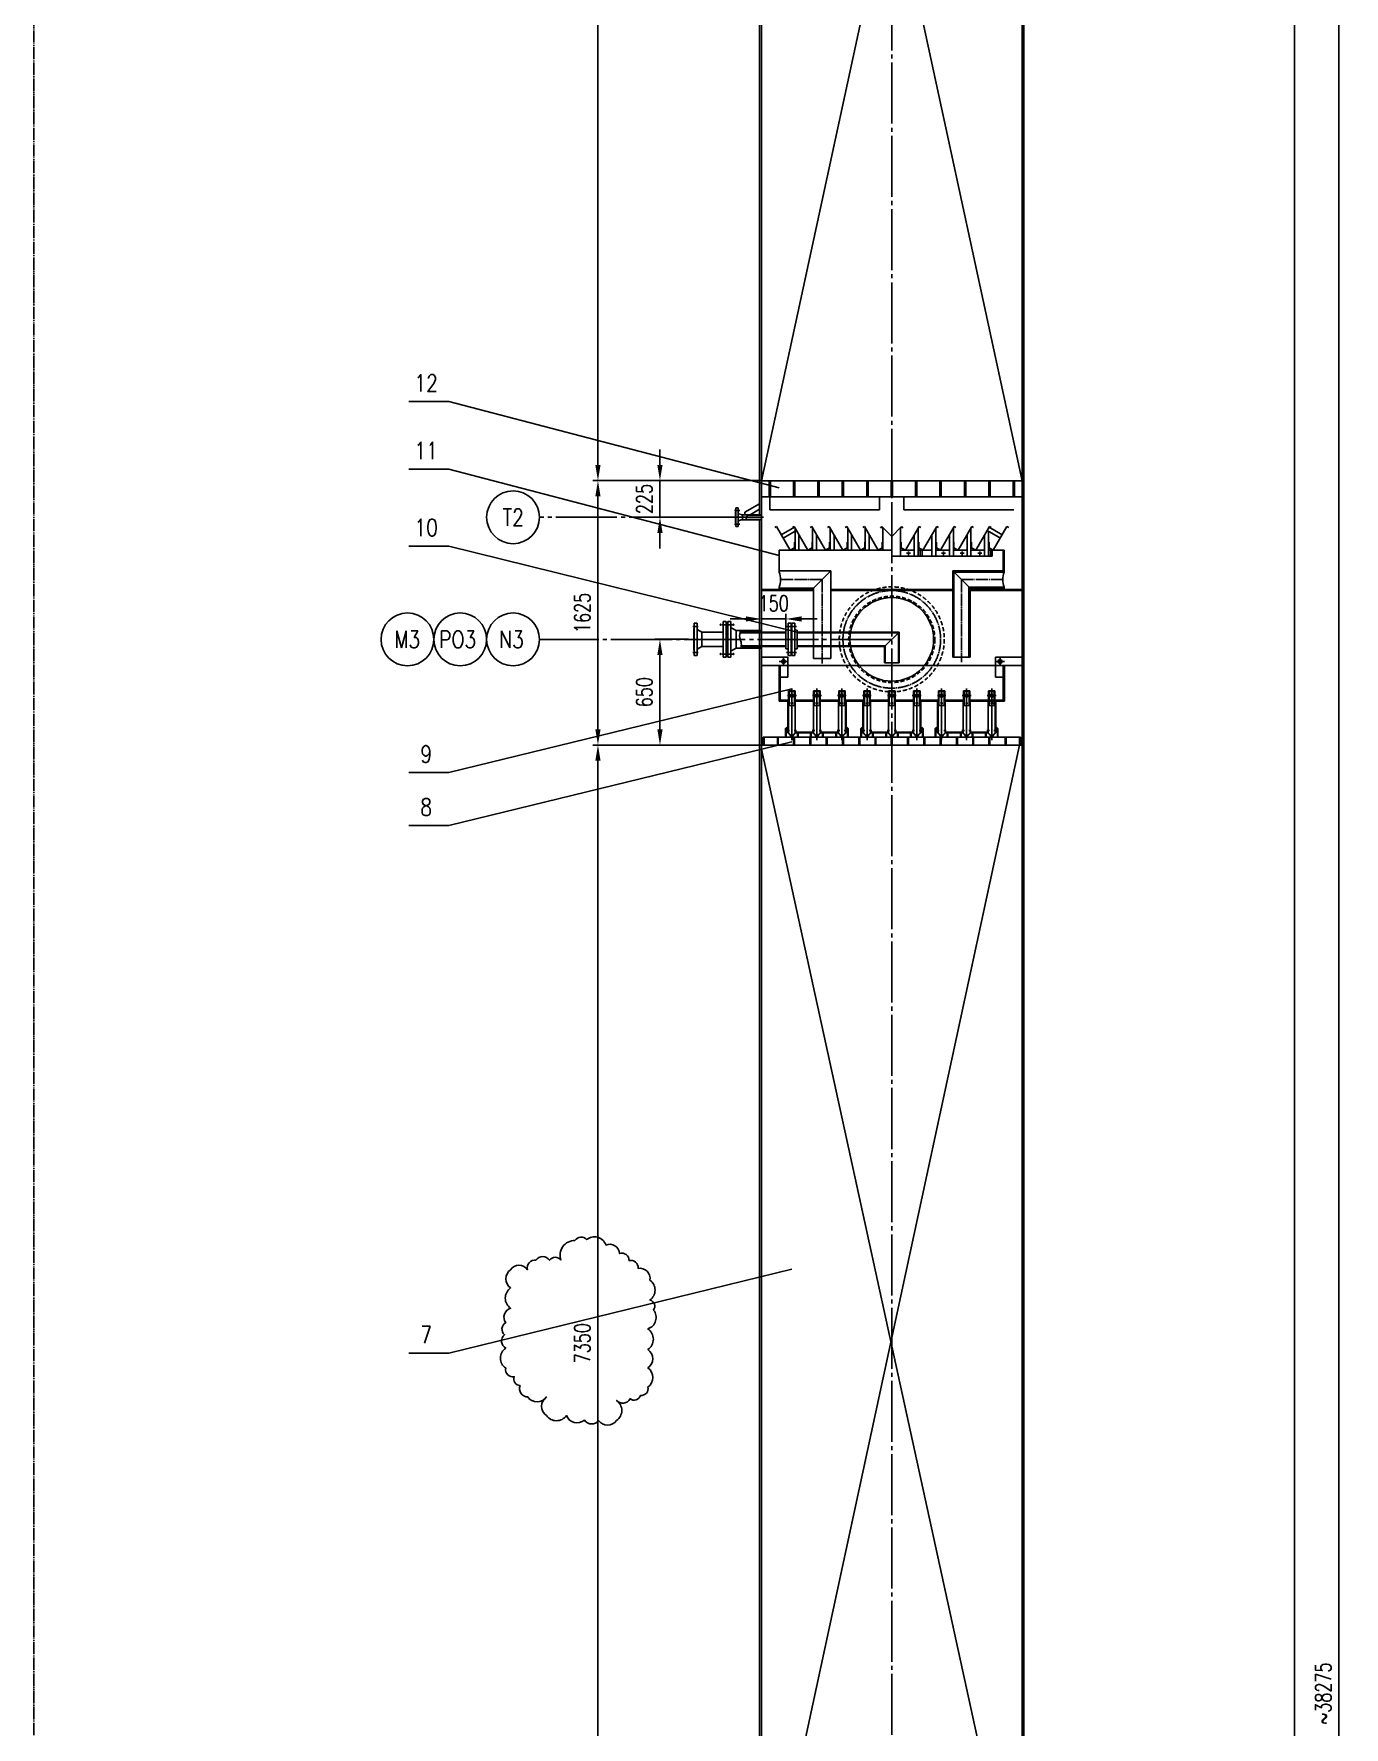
# Model space of a CAD drawing. Extents: x 16825 to 205982, y -10874 to 68273.
# Drawn here: x 185376 to 193425, y 47465 to 57869 of the extents above; entities that cross this region are included whole.
import ezdxf
from ezdxf.enums import TextEntityAlignment as Align

# ---------------------------------------------------------------- set-up
doc = ezdxf.new("R2010")
doc.units = 0
doc.header["$LTSCALE"] = 5
doc.header["$MEASUREMENT"] = 0
for name, pattern in [('CENTER', [18, 15, -1, 1, -1]), ('DASHED', [0.75, 0.5, -0.25]), ('DIVIDE', [20, 15, -1, 1, -1, 1, -1])]:
    doc.linetypes.add(name, pattern=pattern)
doc.layers.get('0').update_dxf_attribs({"color": 4, "linetype": 'DIVIDE'})
doc.layers.get('DEFPOINTS').update_dxf_attribs({"linetype": 'CONTINUOUS'})
for name, color, linetype in [('ASHADE', 7, 'CONTINUOUS'), ('CEN', 6, 'CENTER'), ('DIM', 1, 'CONTINUOUS'), ('HID', 5, 'DASHED'), ('THIN', 1, 'CONTINUOUS'), ('THK', 2, 'CONTINUOUS'), ('TXT', 3, 'CONTINUOUS'), ('TXT_E', 7, 'CONTINUOUS')]:
    doc.layers.add(name, color=color, linetype=linetype)
doc.styles.get("Standard").update_dxf_attribs({"font": 'simplex', "width": 0.75, "bigfont": 'hzdx'})
doc.dimstyles.new('DIM3', dxfattribs={"dimscale": 0, "dimtxt": 3, "dimasz": 3, "dimexe": 1, "dimexo": 0, "dimgap": 1.5, "dimtad": 1, "dimdec": 4, "dimdsep": 46, "dimtxsty": 'Standard', "dimcen": 3, "dimclrd": 1, "dimclrt": 3, "dimadec": 0, "dimazin": 0, "dimtfac": 0.75, "dimtdec": 4, "dimtix": 1, "dimtmove": 0, "dimatfit": 0, "dimfxl": 0, "dimtolj": 1, "dimtzin": 0, "dimarcsym": 0})

# ---------------------------------------------------------------- blocks, each defined once
blk = doc.blocks.new('*D216')
at = {"layer": 'DEFPOINTS', "color": 0}
for p in [(192141, 66719), (191638, 28624), (193393, 28624)]:
    blk.add_point(p, dxfattribs=at)
at = {"layer": 'DIM', "lineweight": -2}
for p, q in [((192141, 66719), (193425, 66719)), ((191638, 28624), (193425, 28624))]:
    blk.add_line(p, q, dxfattribs=at)
at = {"layer": 'DIM', "color": 1, "lineweight": -2}
blk.add_line((193393, 66623), (193393, 28720), dxfattribs=at)
at = {"layer": 'DIM', "color": 1}
for points in [[(193377, 66623), (193409, 66623), (193393, 66719)], [(193377, 28720), (193409, 28720), (193393, 28624)]]:
    blk.add_solid(points, dxfattribs=at)
at = {"layer": 'DIM', "color": 3, "insert": (193297, 47671), "char_height": 96, "attachment_point": 5, "rotation": 90}
blk.add_mtext('\\A1;~38275', dxfattribs=at)
blk = doc.blocks.new('*D188')
at = {"layer": 'DEFPOINTS', "color": 0}
for p in [(191464, 59499), (193120, 59499), (191458, 34449)]:
    blk.add_point(p, dxfattribs=at)
at = {"layer": 'DIM', "lineweight": -2}
for p, q in [((191464, 59499), (193152, 59499)), ((191458, 34449), (193152, 34449))]:
    blk.add_line(p, q, dxfattribs=at)
at = {"layer": 'DIM', "color": 1, "lineweight": -2}
blk.add_line((193120, 34545), (193120, 59403), dxfattribs=at)
at = {"layer": 'DIM', "color": 1}
for points in [[(193104, 59403), (193136, 59403), (193120, 59499)], [(193104, 34545), (193136, 34545), (193120, 34449)]]:
    blk.add_solid(points, dxfattribs=at)
at = {"layer": 'DIM', "color": 3, "insert": (193024, 46974), "char_height": 96, "attachment_point": 5, "rotation": 90}
blk.add_mtext('\\A1;25050', dxfattribs=at)
blk = doc.blocks.new('*D189')
at = {"layer": 'DEFPOINTS', "color": 0}
for p in [(189222, 55124), (189846, 55124), (189686, 54899)]:
    blk.add_point(p, dxfattribs=at)
at = {"layer": 'DIM', "color": 1, "lineweight": -2}
for p, q in [((189222, 55220), (189222, 55316)), ((189222, 54899), (189222, 55124)), ((189222, 54803), (189222, 54707))]:
    blk.add_line(p, q, dxfattribs=at)
at = {"layer": 'DIM', "lineweight": -2}
for p, q in [((189846, 55124), (189190, 55124)), ((189686, 54899), (189190, 54899))]:
    blk.add_line(p, q, dxfattribs=at)
at = {"layer": 'DIM', "color": 1}
for points in [[(189206, 55220), (189238, 55220), (189222, 55124)], [(189206, 54803), (189238, 54803), (189222, 54899)]]:
    blk.add_solid(points, dxfattribs=at)
at = {"layer": 'DIM', "color": 3, "insert": (189126, 55011), "char_height": 96, "attachment_point": 5, "rotation": 90}
blk.add_mtext('\\A1;225', dxfattribs=at)
blk = doc.blocks.new('*D180')
at = {"layer": 'DEFPOINTS', "color": 0}
for p in [(189222, 54149), (189398, 54149), (189846, 53499)]:
    blk.add_point(p, dxfattribs=at)
at = {"layer": 'DIM', "lineweight": -2}
for p, q in [((189398, 54149), (189190, 54149)), ((189846, 53499), (189190, 53499))]:
    blk.add_line(p, q, dxfattribs=at)
at = {"layer": 'DIM', "color": 1, "lineweight": -2}
blk.add_line((189222, 53595), (189222, 54053), dxfattribs=at)
at = {"layer": 'DIM', "color": 1}
for points in [[(189206, 54053), (189238, 54053), (189222, 54149)], [(189206, 53595), (189238, 53595), (189222, 53499)]]:
    blk.add_solid(points, dxfattribs=at)
at = {"layer": 'DIM', "color": 3, "insert": (189126, 53824), "char_height": 96, "attachment_point": 5, "rotation": 90}
blk.add_mtext('\\A1;650', dxfattribs=at)
blk = doc.blocks.new('*D242')
at = {"layer": 'DEFPOINTS', "color": 0}
for p in [(189846, 62524), (188841, 55124), (189846, 55124)]:
    blk.add_point(p, dxfattribs=at)
at = {"layer": 'DIM', "lineweight": -2}
for p, q in [((189846, 62524), (188809, 62524)), ((189846, 55124), (188809, 55124))]:
    blk.add_line(p, q, dxfattribs=at)
at = {"layer": 'DIM', "color": 1, "lineweight": -2}
blk.add_line((188841, 62428), (188841, 55220), dxfattribs=at)
at = {"layer": 'DIM', "color": 1}
for points in [[(188825, 62428), (188857, 62428), (188841, 62524)], [(188825, 55220), (188857, 55220), (188841, 55124)]]:
    blk.add_solid(points, dxfattribs=at)
at = {"layer": 'DIM', "color": 3, "insert": (188745, 58824), "char_height": 96, "attachment_point": 5, "rotation": 90}
blk.add_mtext('\\A1;7400', dxfattribs=at)
blk = doc.blocks.new('*D243')
at = {"layer": 'DEFPOINTS', "color": 0}
for p in [(189834, 55124), (188841, 53499), (189834, 53499)]:
    blk.add_point(p, dxfattribs=at)
at = {"layer": 'DIM', "lineweight": -2}
for p, q in [((189834, 55124), (188809, 55124)), ((189834, 53499), (188809, 53499))]:
    blk.add_line(p, q, dxfattribs=at)
at = {"layer": 'DIM', "color": 1, "lineweight": -2}
blk.add_line((188841, 55028), (188841, 53595), dxfattribs=at)
at = {"layer": 'DIM', "color": 1}
for points in [[(188825, 55028), (188857, 55028), (188841, 55124)], [(188825, 53595), (188857, 53595), (188841, 53499)]]:
    blk.add_solid(points, dxfattribs=at)
at = {"layer": 'DIM', "color": 3, "insert": (188745, 54311), "char_height": 96, "attachment_point": 5, "rotation": 90}
blk.add_mtext('\\A1;1625', dxfattribs=at)
blk = doc.blocks.new('*D245')
at = {"layer": 'DEFPOINTS', "color": 0}
for p in [(189996, 54274), (189846, 54203), (189996, 54203)]:
    blk.add_point(p, dxfattribs=at)
at = {"layer": 'DIM', "color": 1, "lineweight": -2}
for p, q in [((189750, 54274), (189654, 54274)), ((189846, 54274), (189996, 54274)), ((190092, 54274), (190188, 54274))]:
    blk.add_line(p, q, dxfattribs=at)
at = {"layer": 'DIM', "lineweight": -2}
for p, q in [((189846, 54203), (189846, 54306)), ((189996, 54203), (189996, 54306))]:
    blk.add_line(p, q, dxfattribs=at)
at = {"layer": 'DIM', "color": 1}
for points in [[(189750, 54290), (189750, 54258), (189846, 54274)], [(190092, 54290), (190092, 54258), (189996, 54274)]]:
    blk.add_solid(points, dxfattribs=at)
at = {"layer": 'DIM', "color": 3, "insert": (189921, 54370), "char_height": 96, "attachment_point": 5}
blk.add_mtext('\\A1;150', dxfattribs=at)
blk = doc.blocks.new('*D247')
at = {"layer": 'DEFPOINTS', "color": 0}
for p in [(189834, 53499), (188841, 46149), (189846, 46149)]:
    blk.add_point(p, dxfattribs=at)
at = {"layer": 'DIM', "lineweight": -2}
for p, q in [((189834, 53499), (188809, 53499)), ((189846, 46149), (188809, 46149))]:
    blk.add_line(p, q, dxfattribs=at)
at = {"layer": 'DIM', "color": 1, "lineweight": -2}
blk.add_line((188841, 53403), (188841, 46245), dxfattribs=at)
at = {"layer": 'DIM', "color": 1}
for points in [[(188825, 53403), (188857, 53403), (188841, 53499)], [(188825, 46245), (188857, 46245), (188841, 46149)]]:
    blk.add_solid(points, dxfattribs=at)
at = {"layer": 'DIM', "color": 3, "insert": (188745, 49824), "char_height": 96, "attachment_point": 5, "rotation": 90}
blk.add_mtext('\\A1;7350', dxfattribs=at)

msp = doc.modelspace()

# ---------------------------------------------------------------- linework, layer by layer
msp.add_line((185375.853, 67790), (185375.853, 27140.43))
at = {"layer": 'ASHADE'}
for p, q in [((189846.09, 62523.657), (191446.09, 55123.657)), ((191446.09, 62523.657), (189846.09, 55123.657)), ((189846.09, 55123.657), (191446.09, 55123.657)), ((189892.09, 55123.657), (189892.09, 55023.657)), ((189900.09, 55123.657), (189900.09, 55023.657)), ((190042.09, 55123.657), (190042.09, 55023.657)), ((190050.09, 55123.657), (190050.09, 55023.657)), ((190192.09, 55123.657), (190192.09, 55023.657)), ((190200.09, 55123.657), (190200.09, 55023.657)), ((190342.09, 55123.657), (190342.09, 55023.657)), ((190350.09, 55123.657), (190350.09, 55023.657)), ((190492.09, 55123.657), (190492.09, 55023.657)), ((190500.09, 55123.657), (190500.09, 55023.657)), ((190642.09, 55123.657), (190642.09, 55023.657)), ((190650.09, 55123.657), (190650.09, 55023.657)), ((190792.09, 55123.657), (190792.09, 55023.657)), ((190800.09, 55123.657), (190800.09, 55023.657)), ((190942.09, 55123.657), (190942.09, 55023.657)), ((190950.09, 55123.657), (190950.09, 55023.657)), ((191092.09, 55123.657), (191092.09, 55023.657)), ((191100.09, 55123.657), (191100.09, 55023.657)), ((191242.09, 55123.657), (191242.09, 55023.657)), ((191250.09, 55123.657), (191250.09, 55023.657)), ((191392.09, 55123.657), (191392.09, 55023.657)), ((191400.09, 55123.657), (191400.09, 55023.657)), ((189846.09, 55023.657), (191446.09, 55023.657)), ((189896.09, 55023.657), (189896.09, 54943.657)), ((189896.09, 54943.657), (190571.275, 54943.657)), ((190571.275, 55023.657), (190571.275, 54943.657)), ((190720.906, 55023.657), (190720.906, 54943.657)), ((191396.09, 54943.657), (190720.906, 54943.657)), ((189938.297, 54841.353), (189927.904, 54835.353)), ((189938.297, 54841.353), (190022.297, 54695.861)), ((190048.097, 54838.236), (189967.097, 54791.47)), ((190046.297, 54841.353), (190035.904, 54835.353)), ((190046.297, 54841.353), (190130.297, 54695.861)), ((190051.877, 54695.861), (190051.877, 54831.687)), ((190154.297, 54841.353), (190143.904, 54835.353)), ((190154.297, 54841.353), (190238.297, 54695.861)), ((190159.877, 54695.861), (190159.877, 54831.687)), ((190261.884, 54841.353), (190251.491, 54835.353)), ((190261.884, 54841.353), (190345.884, 54695.861)), ((190267.465, 54695.861), (190267.465, 54831.687)), ((190369.884, 54841.353), (190359.491, 54835.353)), ((190369.884, 54841.353), (190453.884, 54695.861)), ((190375.465, 54695.861), (190375.465, 54831.687)), ((190477.884, 54841.353), (190467.491, 54835.353)), ((190477.884, 54841.353), (190561.884, 54695.861)), ((190483.465, 54695.861), (190483.465, 54831.687)), ((190585.884, 54841.353), (190577.399, 54832.868)), ((190645.884, 54781.353), (190585.884, 54841.353)), ((190591.465, 54695.861), (190591.465, 54835.773)), ((190645.884, 54781.353), (190705.884, 54841.353)), ((190700.303, 54659.861), (190700.303, 54835.773)), ((190705.884, 54841.353), (190714.369, 54832.868)), ((190813.884, 54841.353), (190729.884, 54695.861)), ((190808.303, 54659.861), (190808.303, 54831.687)), ((190813.884, 54841.353), (190824.276, 54835.353)), ((190921.884, 54841.353), (190837.884, 54695.861)), ((190916.303, 54659.861), (190916.303, 54831.687)), ((190921.884, 54841.353), (190932.276, 54835.353)), ((191029.884, 54841.353), (190945.884, 54695.861)), ((191024.303, 54659.861), (191024.303, 54831.687)), ((191029.884, 54841.353), (191040.276, 54835.353)), ((191137.884, 54841.353), (191053.884, 54695.861)), ((191132.303, 54659.861), (191132.303, 54831.687)), ((191137.884, 54841.353), (191148.276, 54835.353)), ((191245.884, 54841.353), (191161.884, 54695.861)), ((191244.084, 54838.236), (191325.084, 54791.47)), ((191245.884, 54841.353), (191256.276, 54835.353)), ((191353.884, 54841.353), (191269.884, 54695.861)), ((191353.884, 54841.353), (191364.276, 54835.353)), ((190051.877, 54812.706), (189979.097, 54770.686)), ((190048.277, 54710.861), (190048.277, 54746.861)), ((190075.877, 54695.861), (190075.877, 54790.118)), ((190156.277, 54710.861), (190156.277, 54746.861)), ((190183.877, 54695.861), (190183.877, 54790.118)), ((190264.277, 54710.861), (190264.277, 54746.861)), ((190291.465, 54695.861), (190291.465, 54790.118)), ((190371.865, 54710.861), (190371.865, 54746.861)), ((190399.465, 54695.861), (190399.465, 54790.118)), ((190479.865, 54710.861), (190479.865, 54746.861)), ((190507.465, 54695.861), (190507.465, 54790.118)), ((190587.865, 54710.861), (190587.865, 54746.861)), ((190703.903, 54710.861), (190703.903, 54746.861)), ((190784.303, 54659.861), (190784.303, 54790.118)), ((190811.903, 54710.861), (190811.903, 54746.861)), ((190892.303, 54659.861), (190892.303, 54790.118)), ((190919.903, 54710.861), (190919.903, 54746.861)), ((191000.303, 54659.861), (191000.303, 54790.118)), ((191027.903, 54710.861), (191027.903, 54746.861)), ((191108.303, 54659.861), (191108.303, 54790.118)), ((191135.903, 54710.861), (191135.903, 54746.861)), ((191216.303, 54659.861), (191216.303, 54790.118)), ((191232.084, 54817.451), (191313.084, 54770.686)), ((191240.303, 54659.861), (191240.303, 54812.706)), ((191243.903, 54710.861), (191243.903, 54746.861)), ((190645.884, 54695.861), (189955.097, 54695.861)), ((189955.097, 54562.061), (189955.097, 54695.861)), ((190022.297, 54695.861), (190048.277, 54710.861)), ((190130.297, 54695.861), (190156.277, 54710.861)), ((190238.297, 54695.861), (190264.277, 54710.861)), ((190345.884, 54695.861), (190371.865, 54710.861)), ((190453.884, 54695.861), (190479.865, 54710.861)), ((190561.884, 54695.861), (190587.865, 54710.861)), ((190645.884, 54659.861), (191263.66, 54659.861)), ((190700.303, 54695.861), (190784.303, 54695.861)), ((190729.884, 54695.861), (190703.903, 54710.861)), ((190748.303, 54677.861), (190735.991, 54677.861)), ((190748.303, 54677.861), (190748.303, 54688.779)), ((190748.303, 54677.861), (190748.303, 54666.943)), ((190748.303, 54677.861), (190760.615, 54677.861)), ((190808.303, 54695.861), (190892.303, 54695.861)), ((190837.884, 54695.861), (190811.903, 54710.861)), ((190820.303, 54659.861), (190820.303, 54695.861)), ((190832.303, 54659.861), (190832.303, 54695.861)), ((190916.303, 54695.861), (191000.303, 54695.861)), ((190945.884, 54695.861), (190919.903, 54710.861)), ((190964.303, 54677.861), (190951.991, 54677.861)), ((190964.303, 54677.861), (190964.303, 54688.779)), ((190964.303, 54677.861), (190976.615, 54677.861)), ((190964.303, 54677.861), (190964.303, 54666.943)), ((191024.303, 54695.861), (191108.303, 54695.861)), ((191053.884, 54695.861), (191027.903, 54710.861)), ((191078.303, 54677.861), (191065.991, 54677.861)), ((191078.303, 54677.861), (191078.303, 54688.779)), ((191078.303, 54677.861), (191090.615, 54677.861)), ((191078.303, 54677.861), (191078.303, 54666.943)), ((191132.303, 54695.861), (191216.303, 54695.861)), ((191161.884, 54695.861), (191135.903, 54710.861)), ((191186.303, 54677.861), (191173.991, 54677.861)), ((191186.303, 54677.861), (191186.303, 54688.779)), ((191186.303, 54677.861), (191198.615, 54677.861)), ((191186.303, 54677.861), (191186.303, 54666.943)), ((191240.303, 54695.861), (191337.084, 54695.861)), ((191269.884, 54695.861), (191243.903, 54710.861)), ((191251.66, 54659.861), (191251.66, 54695.861)), ((191263.66, 54659.861), (191263.66, 54695.861)), ((191329.884, 54569.261), (191329.884, 54695.861)), ((191337.084, 54562.061), (191337.084, 54695.861)), ((190271.871, 54569.261), (189955.097, 54569.261)), ((190165.071, 54462.461), (190271.871, 54569.261)), ((190271.871, 54569.261), (190271.871, 54448.661)), ((191020.31, 54569.261), (191337.084, 54569.261)), ((191020.31, 54569.261), (191127.11, 54462.461)), ((191020.31, 54569.261), (191020.31, 54038.886)), ((191027.51, 54562.061), (191337.084, 54562.061)), ((191027.51, 54562.061), (191027.51, 54038.886)), ((190165.071, 54455.861), (189846.09, 54455.861)), ((190165.071, 54448.661), (189846.09, 54448.661)), ((189955.097, 54455.861), (189955.097, 54469.661)), ((190165.071, 54462.461), (189955.097, 54462.461)), ((189962.297, 54455.861), (189962.297, 54462.461)), ((190165.071, 54462.461), (190165.071, 54448.661)), ((190165.071, 54448.661), (190165.071, 54030.331)), ((191020.31, 54455.861), (190271.871, 54455.861)), ((191020.31, 54448.661), (190271.871, 54448.661)), ((190271.871, 54448.661), (190271.871, 54030.331)), ((191119.91, 54469.661), (191337.084, 54469.661)), ((191119.91, 54469.661), (191119.91, 54038.886)), ((191127.11, 54462.461), (191337.084, 54462.461)), ((191127.11, 54462.461), (191127.11, 54038.886)), ((191127.11, 54455.861), (191446.09, 54455.861)), ((191127.11, 54448.661), (191446.09, 54448.661)), ((191329.884, 54455.861), (191329.884, 54462.461)), ((191337.084, 54455.861), (191337.084, 54469.661)), ((190004.821, 54207.011), (189996.09, 54205.938)), ((189996.09, 54148.657), (189996.09, 54205.938)), ((190028.09, 54248.657), (190010.09, 54248.657)), ((190010.09, 54148.657), (190010.09, 54248.657)), ((190028.09, 54248.657), (190028.09, 54148.657)), ((190030.09, 54214.657), (190028.09, 54214.657)), ((190030.09, 54214.657), (190032.09, 54214.657)), ((190030.09, 54214.657), (190030.09, 54148.657)), ((190030.09, 54214.657), (190030.09, 54148.657)), ((190032.09, 54248.657), (190050.09, 54248.657)), ((190032.09, 54248.657), (190032.09, 54148.657)), ((190050.09, 54148.657), (190050.09, 54248.657)), ((190055.359, 54207.011), (190064.09, 54205.938)), ((190064.09, 54148.657), (190064.09, 54205.938)), ((189996.09, 54148.657), (189996.09, 54091.376)), ((190010.09, 54148.657), (190010.09, 54048.657)), ((190028.09, 54048.657), (190028.09, 54148.657)), ((190030.09, 54082.657), (190030.09, 54148.657)), ((190030.09, 54082.657), (190030.09, 54148.657)), ((190032.09, 54048.657), (190032.09, 54148.657)), ((190050.09, 54148.657), (190050.09, 54048.657)), ((190690.59, 54193.157), (190064.09, 54193.157)), ((190686.59, 54189.157), (190064.09, 54189.157)), ((190064.09, 54148.657), (190064.09, 54091.376)), ((190605.59, 54108.157), (190064.09, 54108.157)), ((190601.59, 54104.157), (190064.09, 54104.157)), ((190690.59, 54193.157), (190601.59, 54104.157)), ((190601.59, 54104.157), (190601.59, 54004.157)), ((190605.59, 54108.157), (190605.59, 54004.157)), ((190686.59, 54189.157), (190686.59, 54004.157)), ((190690.59, 54193.157), (190690.59, 54004.157)), ((189846.09, 53988.657), (189846.09, 54038.657)), ((189846.09, 54038.657), (190008.09, 54038.657)), ((189846.09, 53988.657), (189846.09, 54038.657)), ((189953.488, 54012.762), (190003.774, 54012.762)), ((189981.09, 53987.705), (189981.09, 54039.263)), ((190004.821, 54090.304), (189996.09, 54091.376)), ((190008.09, 53916.657), (190008.09, 54038.657)), ((190028.09, 54048.657), (190010.09, 54048.657)), ((190030.09, 54082.657), (190028.09, 54082.657)), ((190030.09, 54082.657), (190032.09, 54082.657)), ((190032.09, 54048.657), (190050.09, 54048.657)), ((190055.359, 54090.304), (190064.09, 54091.376)), ((190271.871, 54030.331), (190165.071, 54030.331)), ((190690.59, 54004.157), (190601.59, 54004.157)), ((190601.59, 54004.157), (190690.59, 54004.157)), ((191020.31, 54038.886), (191127.11, 54038.886)), ((191284.09, 53916.657), (191284.09, 54038.657)), ((191446.09, 54038.657), (191284.09, 54038.657)), ((191338.692, 54012.762), (191288.406, 54012.762)), ((191311.09, 53987.705), (191311.09, 54039.263)), ((189846.09, 53988.657), (191446.09, 53988.657)), ((189954.09, 53988.657), (189954.09, 53768.657)), ((189961.29, 53988.657), (189961.29, 53775.857)), ((189961.29, 53916.657), (190008.09, 53916.657)), ((191330.89, 53916.657), (191284.09, 53916.657)), ((191330.89, 53988.657), (191330.89, 53775.857)), ((191338.09, 53988.657), (191338.09, 53768.657)), ((190059.944, 53803.657), (190005.043, 53803.657)), ((190012.09, 53832.657), (190012.09, 53742.657)), ((190052.09, 53832.657), (190012.09, 53832.657)), ((190016.09, 53813.657), (190012.09, 53813.657)), ((190016.09, 53793.657), (190012.09, 53793.657)), ((190016.09, 53828.657), (190016.09, 53742.657)), ((190048.09, 53828.657), (190016.09, 53828.657)), ((190048.09, 53828.657), (190048.09, 53742.657)), ((190052.09, 53813.657), (190048.09, 53813.657)), ((190052.09, 53793.657), (190048.09, 53793.657)), ((190052.09, 53832.657), (190052.09, 53742.657)), ((190213.944, 53803.657), (190159.043, 53803.657)), ((190206.09, 53832.657), (190166.09, 53832.657)), ((190166.09, 53832.657), (190166.09, 53742.657)), ((190170.09, 53813.657), (190166.09, 53813.657)), ((190170.09, 53793.657), (190166.09, 53793.657)), ((190202.09, 53828.657), (190170.09, 53828.657)), ((190170.09, 53828.657), (190170.09, 53742.657)), ((190202.09, 53828.657), (190202.09, 53742.657)), ((190206.09, 53813.657), (190202.09, 53813.657)), ((190206.09, 53793.657), (190202.09, 53793.657)), ((190206.09, 53832.657), (190206.09, 53742.657)), ((190366.017, 53803.657), (190313.059, 53803.657)), ((190320.09, 53832.657), (190320.09, 53742.657)), ((190360.09, 53832.657), (190320.09, 53832.657)), ((190324.09, 53813.657), (190320.09, 53813.657)), ((190324.09, 53793.657), (190320.09, 53793.657)), ((190324.09, 53828.657), (190324.09, 53742.657)), ((190356.09, 53828.657), (190324.09, 53828.657)), ((190356.09, 53828.657), (190356.09, 53742.657)), ((190360.09, 53813.657), (190356.09, 53813.657)), ((190360.09, 53793.657), (190356.09, 53793.657)), ((190360.09, 53832.657), (190360.09, 53742.657)), ((190520.017, 53803.657), (190467.059, 53803.657)), ((190514.09, 53832.657), (190474.09, 53832.657)), ((190474.09, 53832.657), (190474.09, 53742.657)), ((190478.09, 53813.657), (190474.09, 53813.657)), ((190478.09, 53793.657), (190474.09, 53793.657)), ((190510.09, 53828.657), (190478.09, 53828.657)), ((190478.09, 53828.657), (190478.09, 53742.657)), ((190510.09, 53828.657), (190510.09, 53742.657)), ((190514.09, 53813.657), (190510.09, 53813.657)), ((190514.09, 53793.657), (190510.09, 53793.657)), ((190514.09, 53832.657), (190514.09, 53742.657)), ((190620.163, 53803.657), (190673.121, 53803.657)), ((190626.09, 53832.657), (190626.09, 53742.657)), ((190626.09, 53832.657), (190666.09, 53832.657)), ((190626.09, 53813.657), (190630.09, 53813.657)), ((190626.09, 53793.657), (190630.09, 53793.657)), ((190630.09, 53828.657), (190630.09, 53742.657)), ((190630.09, 53828.657), (190662.09, 53828.657)), ((190662.09, 53828.657), (190662.09, 53742.657)), ((190662.09, 53813.657), (190666.09, 53813.657)), ((190662.09, 53793.657), (190666.09, 53793.657)), ((190666.09, 53832.657), (190666.09, 53742.657)), ((190772.236, 53803.657), (190827.138, 53803.657)), ((190780.09, 53832.657), (190780.09, 53742.657)), ((190780.09, 53832.657), (190820.09, 53832.657)), ((190780.09, 53813.657), (190784.09, 53813.657)), ((190780.09, 53793.657), (190784.09, 53793.657)), ((190784.09, 53828.657), (190784.09, 53742.657)), ((190784.09, 53828.657), (190816.09, 53828.657)), ((190816.09, 53828.657), (190816.09, 53742.657)), ((190816.09, 53813.657), (190820.09, 53813.657)), ((190816.09, 53793.657), (190820.09, 53793.657)), ((190820.09, 53832.657), (190820.09, 53742.657)), ((190926.163, 53803.657), (190979.121, 53803.657)), ((190932.09, 53832.657), (190932.09, 53742.657)), ((190932.09, 53832.657), (190972.09, 53832.657)), ((190932.09, 53813.657), (190936.09, 53813.657)), ((190932.09, 53793.657), (190936.09, 53793.657)), ((190936.09, 53828.657), (190936.09, 53742.657)), ((190936.09, 53828.657), (190968.09, 53828.657)), ((190968.09, 53828.657), (190968.09, 53742.657)), ((190968.09, 53813.657), (190972.09, 53813.657)), ((190968.09, 53793.657), (190972.09, 53793.657)), ((190972.09, 53832.657), (190972.09, 53742.657)), ((191078.236, 53803.657), (191133.138, 53803.657)), ((191086.09, 53832.657), (191126.09, 53832.657)), ((191086.09, 53832.657), (191086.09, 53742.657)), ((191086.09, 53813.657), (191090.09, 53813.657)), ((191086.09, 53793.657), (191090.09, 53793.657)), ((191090.09, 53828.657), (191122.09, 53828.657)), ((191090.09, 53828.657), (191090.09, 53742.657)), ((191122.09, 53828.657), (191122.09, 53742.657)), ((191122.09, 53813.657), (191126.09, 53813.657)), ((191122.09, 53793.657), (191126.09, 53793.657)), ((191126.09, 53832.657), (191126.09, 53742.657)), ((191232.236, 53803.657), (191287.138, 53803.657)), ((191240.09, 53832.657), (191240.09, 53742.657)), ((191240.09, 53832.657), (191280.09, 53832.657)), ((191240.09, 53813.657), (191244.09, 53813.657)), ((191240.09, 53793.657), (191244.09, 53793.657)), ((191244.09, 53828.657), (191244.09, 53742.657)), ((191244.09, 53828.657), (191276.09, 53828.657)), ((191276.09, 53828.657), (191276.09, 53742.657)), ((191276.09, 53813.657), (191280.09, 53813.657)), ((191276.09, 53793.657), (191280.09, 53793.657)), ((191280.09, 53832.657), (191280.09, 53742.657)), ((190012.09, 53775.857), (189954.09, 53775.857)), ((190012.09, 53768.657), (189954.09, 53768.657)), ((190007.09, 53768.657), (190007.09, 53573.657)), ((190011.09, 53768.657), (190011.09, 53575.314)), ((190052.09, 53742.657), (190012.09, 53742.657)), ((190039.76, 53757.657), (190024.051, 53757.657)), ((190053.09, 53768.657), (190053.09, 53573.56)), ((190166.09, 53775.857), (190054.09, 53775.857)), ((190166.09, 53768.657), (190054.09, 53768.657)), ((190165.09, 53768.657), (190165.09, 53575.314)), ((190206.09, 53742.657), (190166.09, 53742.657)), ((190193.76, 53757.657), (190178.051, 53757.657)), ((190320.09, 53775.857), (190206.09, 53775.857)), ((190320.09, 53768.657), (190206.09, 53768.657)), ((190207.09, 53768.657), (190207.09, 53573.56)), ((190319.09, 53768.657), (190319.09, 53573.56)), ((190360.09, 53742.657), (190320.09, 53742.657)), ((190347.76, 53757.657), (190332.051, 53757.657)), ((190474.09, 53775.857), (190360.09, 53775.857)), ((190474.09, 53768.657), (190360.09, 53768.657)), ((190361.09, 53768.657), (190361.09, 53575.314)), ((190365.09, 53768.657), (190365.09, 53575.157)), ((190469.09, 53768.657), (190469.09, 53573.657)), ((190473.09, 53768.657), (190473.09, 53575.314)), ((190514.09, 53742.657), (190474.09, 53742.657)), ((190501.76, 53757.657), (190486.051, 53757.657)), ((190626.09, 53775.857), (190514.09, 53775.857)), ((190626.09, 53768.657), (190514.09, 53768.657)), ((190515.09, 53768.657), (190515.09, 53575.314)), ((190625.09, 53768.657), (190625.09, 53575.314)), ((190626.09, 53742.657), (190666.09, 53742.657)), ((190638.42, 53757.657), (190654.129, 53757.657)), ((190666.09, 53775.857), (190780.09, 53775.857)), ((190666.09, 53768.657), (190780.09, 53768.657)), ((190667.09, 53768.657), (190667.09, 53573.56)), ((190779.09, 53768.657), (190779.09, 53573.56)), ((190780.09, 53742.657), (190820.09, 53742.657)), ((190792.42, 53757.657), (190808.129, 53757.657)), ((190820.09, 53775.857), (190932.09, 53775.857)), ((190820.09, 53768.657), (190932.09, 53768.657)), ((190821.09, 53768.657), (190821.09, 53575.314)), ((190825.09, 53768.657), (190825.09, 53573.657)), ((190927.09, 53768.657), (190927.09, 53575.157)), ((190931.09, 53768.657), (190931.09, 53575.314)), ((190932.09, 53742.657), (190972.09, 53742.657)), ((190944.42, 53757.657), (190960.129, 53757.657)), ((190972.09, 53775.857), (191086.09, 53775.857)), ((190972.09, 53768.657), (191086.09, 53768.657)), ((190973.09, 53768.657), (190973.09, 53573.56)), ((191085.09, 53768.657), (191085.09, 53573.56)), ((191086.09, 53742.657), (191126.09, 53742.657)), ((191098.42, 53757.657), (191114.129, 53757.657)), ((191126.09, 53775.857), (191238.09, 53775.857)), ((191126.09, 53768.657), (191238.09, 53768.657)), ((191127.09, 53768.657), (191127.09, 53575.314)), ((191203.09, 53775.857), (191338.09, 53775.857)), ((191203.09, 53768.657), (191338.09, 53768.657)), ((191239.09, 53768.657), (191239.09, 53573.56)), ((191240.09, 53742.657), (191280.09, 53742.657)), ((191252.42, 53757.657), (191268.129, 53757.657)), ((191281.09, 53768.657), (191281.09, 53575.314)), ((191285.09, 53768.657), (191285.09, 53573.657)), ((189993.59, 53600.314), (190001.833, 53608.557)), ((189993.59, 53600.314), (189993.59, 53548.657)), ((189993.59, 53598.657), (189993.59, 53548.657)), ((189997.59, 53598.657), (190004.661, 53605.729)), ((189997.59, 53598.657), (189997.59, 53548.657)), ((190007.09, 53598.657), (189997.59, 53598.657)), ((190001.833, 53608.557), (190004.661, 53605.729)), ((190018.18, 53588.657), (190002.962, 53588.657)), ((190046.001, 53588.657), (190061.219, 53588.657)), ((190158.001, 53588.657), (190173.219, 53588.657)), ((190200.001, 53588.657), (190215.219, 53588.657)), ((190326.18, 53588.657), (190310.962, 53588.657)), ((190354.001, 53588.657), (190369.219, 53588.657)), ((190365.09, 53598.657), (190374.59, 53598.657)), ((190370.348, 53608.557), (190367.519, 53605.729)), ((190374.59, 53598.657), (190367.519, 53605.729)), ((190378.59, 53600.314), (190370.348, 53608.557)), ((190374.59, 53598.657), (190374.59, 53548.657)), ((190378.59, 53600.314), (190378.59, 53548.657)), ((190378.59, 53598.657), (190378.59, 53548.657)), ((190455.59, 53600.314), (190463.833, 53608.557)), ((190455.59, 53600.314), (190455.59, 53548.657)), ((190455.59, 53598.657), (190455.59, 53548.657)), ((190459.59, 53598.657), (190466.661, 53605.729)), ((190459.59, 53598.657), (190459.59, 53548.657)), ((190469.09, 53598.657), (190459.59, 53598.657)), ((190463.833, 53608.557), (190466.661, 53605.729)), ((190480.18, 53588.657), (190464.962, 53588.657)), ((190508.001, 53588.657), (190523.219, 53588.657)), ((190632.18, 53588.657), (190616.962, 53588.657)), ((190660.001, 53588.657), (190675.219, 53588.657)), ((190786.18, 53588.657), (190770.962, 53588.657)), ((190814.001, 53588.657), (190829.219, 53588.657)), ((190825.09, 53598.657), (190834.59, 53598.657)), ((190830.348, 53608.557), (190827.519, 53605.729)), ((190834.59, 53598.657), (190827.519, 53605.729)), ((190838.59, 53600.314), (190830.348, 53608.557)), ((190834.59, 53598.657), (190834.59, 53548.657)), ((190838.59, 53600.314), (190838.59, 53548.657)), ((190838.59, 53598.657), (190838.59, 53548.657)), ((190913.59, 53600.314), (190921.833, 53608.557)), ((190913.59, 53600.314), (190913.59, 53548.657)), ((190913.59, 53598.657), (190913.59, 53548.657)), ((190917.59, 53598.657), (190924.661, 53605.729)), ((190927.09, 53598.657), (190917.59, 53598.657)), ((190917.59, 53598.657), (190917.59, 53548.657)), ((190921.833, 53608.557), (190924.661, 53605.729)), ((190938.18, 53588.657), (190922.962, 53588.657)), ((190966.001, 53588.657), (190981.219, 53588.657)), ((191092.18, 53588.657), (191076.962, 53588.657)), ((191134.18, 53588.657), (191118.962, 53588.657)), ((191246.18, 53588.657), (191230.962, 53588.657)), ((191274.001, 53588.657), (191289.219, 53588.657)), ((191285.09, 53598.657), (191294.59, 53598.657)), ((191290.348, 53608.557), (191287.519, 53605.729)), ((191294.59, 53598.657), (191287.519, 53605.729)), ((191298.59, 53600.314), (191290.348, 53608.557)), ((191294.59, 53598.657), (191294.59, 53548.657)), ((191298.59, 53600.314), (191298.59, 53548.657)), ((191298.59, 53598.657), (191298.59, 53548.657)), ((189846.09, 53498.657), (191446.09, 53498.657)), ((191430.09, 53498.657), (189846.09, 46148.657)), ((189856.09, 53548.657), (189856.09, 53498.657)), ((189856.09, 53548.657), (191436.09, 53548.657)), ((189862.09, 53548.657), (189862.09, 53498.657)), ((189943.09, 53548.657), (189943.09, 53498.657)), ((189949.09, 53548.657), (189949.09, 53498.657)), ((189997.59, 53548.657), (189993.59, 53548.657)), ((190007.09, 53578.657), (189997.59, 53578.657)), ((190007.09, 53573.657), (190032.09, 53548.657)), ((190011.09, 53575.314), (190032.09, 53554.314)), ((190053.09, 53575.314), (190032.09, 53554.314)), ((190056.992, 53573.56), (190032.09, 53548.657)), ((190043.09, 53548.657), (190043.09, 53498.657)), ((190049.09, 53548.657), (190049.09, 53498.657)), ((190053.09, 53577.56), (190165.09, 53577.56)), ((190053.09, 53573.56), (190165.247, 53573.56)), ((190066.59, 53573.56), (190066.59, 53548.657)), ((190070.59, 53548.657), (190066.59, 53548.657)), ((190070.59, 53573.56), (190070.59, 53548.657)), ((190143.09, 53548.657), (190143.09, 53498.657)), ((190147.59, 53573.56), (190147.59, 53548.657)), ((190147.59, 53573.56), (190147.59, 53548.657)), ((190151.59, 53548.657), (190147.59, 53548.657)), ((190149.09, 53548.657), (190149.09, 53498.657)), ((190151.59, 53573.56), (190151.59, 53548.657)), ((190161.09, 53573.657), (190186.09, 53548.657)), ((190165.09, 53575.314), (190186.09, 53554.314)), ((190207.09, 53575.314), (190186.09, 53554.314)), ((190210.992, 53573.56), (190186.09, 53548.657)), ((190207.09, 53577.56), (190319.09, 53577.56)), ((190207.09, 53573.56), (190319.247, 53573.56)), ((190220.59, 53573.56), (190220.59, 53548.657)), ((190220.59, 53571.157), (190224.59, 53571.157)), ((190224.59, 53548.657), (190220.59, 53548.657)), ((190224.59, 53573.56), (190224.59, 53548.657)), ((190243.09, 53548.657), (190243.09, 53498.657)), ((190249.09, 53548.657), (190249.09, 53498.657)), ((190301.59, 53573.56), (190301.59, 53548.657)), ((190301.59, 53571.157), (190305.59, 53571.157)), ((190305.59, 53548.657), (190301.59, 53548.657)), ((190305.59, 53573.56), (190305.59, 53548.657)), ((190315.09, 53573.657), (190340.09, 53548.657)), ((190319.09, 53575.314), (190340.09, 53554.314)), ((190361.09, 53575.314), (190340.09, 53554.314)), ((190365.09, 53573.657), (190340.09, 53548.657)), ((190343.09, 53548.657), (190343.09, 53498.657)), ((190349.09, 53548.657), (190349.09, 53498.657)), ((190365.09, 53578.657), (190374.59, 53578.657)), ((190365.09, 53575.157), (190365.09, 53573.657)), ((190374.59, 53548.657), (190378.59, 53548.657)), ((190443.09, 53548.657), (190443.09, 53498.657)), ((190449.09, 53548.657), (190449.09, 53498.657)), ((190469.09, 53578.657), (190459.59, 53578.657)), ((190469.09, 53573.657), (190494.09, 53548.657)), ((190473.09, 53575.314), (190494.09, 53554.314)), ((190515.09, 53575.314), (190494.09, 53554.314)), ((190518.992, 53573.56), (190494.09, 53548.657)), ((190626.845, 53573.56), (190513.335, 53573.56)), ((190625.09, 53577.56), (190515.09, 53577.56)), ((190528.59, 53573.56), (190528.59, 53548.657)), ((190532.59, 53571.157), (190528.59, 53571.157)), ((190532.59, 53573.56), (190532.59, 53548.657)), ((190543.09, 53548.657), (190543.09, 53498.657)), ((190549.09, 53548.657), (190549.09, 53498.657)), ((190609.59, 53573.56), (190609.59, 53548.657)), ((190613.59, 53571.157), (190609.59, 53571.157)), ((190613.59, 53573.56), (190613.59, 53548.657)), ((190621.09, 53573.657), (190646.09, 53548.657)), ((190625.09, 53575.314), (190646.09, 53554.314)), ((190643.09, 53548.657), (190643.09, 53498.657)), ((190667.09, 53575.314), (190646.09, 53554.314)), ((190671.09, 53573.657), (190646.09, 53548.657)), ((190649.09, 53548.657), (190649.09, 53498.657)), ((190779.09, 53573.56), (190666.933, 53573.56)), ((190779.09, 53577.56), (190667.09, 53577.56)), ((190680.59, 53573.56), (190680.59, 53548.657)), ((190684.59, 53571.157), (190680.59, 53571.157)), ((190680.59, 53548.657), (190684.59, 53548.657)), ((190684.59, 53573.56), (190684.59, 53548.657)), ((190743.09, 53548.657), (190743.09, 53498.657)), ((190749.09, 53548.657), (190749.09, 53498.657)), ((190761.59, 53573.56), (190761.59, 53548.657)), ((190765.59, 53571.157), (190761.59, 53571.157)), ((190761.59, 53548.657), (190765.59, 53548.657)), ((190765.59, 53573.56), (190765.59, 53548.657)), ((190775.188, 53573.56), (190800.09, 53548.657)), ((190779.09, 53575.314), (190800.09, 53554.314)), ((190821.09, 53575.314), (190800.09, 53554.314)), ((190825.09, 53573.657), (190800.09, 53548.657)), ((190825.09, 53578.657), (190834.59, 53578.657)), ((190834.59, 53548.657), (190838.59, 53548.657)), ((190843.09, 53548.657), (190843.09, 53498.657)), ((190849.09, 53548.657), (190849.09, 53498.657)), ((190917.59, 53548.657), (190913.59, 53548.657)), ((190927.09, 53578.657), (190917.59, 53578.657)), ((190927.09, 53575.157), (190927.09, 53573.657)), ((190927.09, 53573.657), (190952.09, 53548.657)), ((190931.09, 53575.314), (190952.09, 53554.314)), ((190943.09, 53548.657), (190943.09, 53498.657)), ((190949.09, 53548.657), (190949.09, 53498.657)), ((190973.09, 53575.314), (190952.09, 53554.314)), ((190977.09, 53573.657), (190952.09, 53548.657)), ((191085.09, 53573.56), (190972.933, 53573.56)), ((191085.09, 53577.56), (190973.09, 53577.56)), ((190986.59, 53573.56), (190986.59, 53548.657)), ((190990.59, 53571.157), (190986.59, 53571.157)), ((190986.59, 53548.657), (190990.59, 53548.657)), ((190990.59, 53573.56), (190990.59, 53548.657)), ((191043.09, 53548.657), (191043.09, 53498.657)), ((191049.09, 53548.657), (191049.09, 53498.657)), ((191067.59, 53573.56), (191067.59, 53548.657)), ((191071.59, 53571.157), (191067.59, 53571.157)), ((191067.59, 53548.657), (191071.59, 53548.657)), ((191071.59, 53573.56), (191071.59, 53548.657)), ((191081.188, 53573.56), (191106.09, 53548.657)), ((191085.09, 53575.314), (191106.09, 53554.314)), ((191127.09, 53575.314), (191106.09, 53554.314)), ((191131.09, 53573.657), (191106.09, 53548.657)), ((191239.09, 53573.56), (191126.933, 53573.56)), ((191239.09, 53577.56), (191127.09, 53577.56)), ((191140.59, 53573.56), (191140.59, 53548.657)), ((191140.59, 53548.657), (191144.59, 53548.657)), ((191143.09, 53548.657), (191143.09, 53498.657)), ((191144.59, 53573.56), (191144.59, 53548.657)), ((191144.59, 53573.56), (191144.59, 53548.657)), ((191149.09, 53548.657), (191149.09, 53498.657)), ((191221.59, 53573.56), (191221.59, 53548.657)), ((191221.59, 53548.657), (191225.59, 53548.657)), ((191225.59, 53573.56), (191225.59, 53548.657)), ((191235.188, 53573.56), (191260.09, 53548.657)), ((191239.09, 53575.314), (191260.09, 53554.314)), ((191243.09, 53548.657), (191243.09, 53498.657)), ((191249.09, 53548.657), (191249.09, 53498.657)), ((191281.09, 53575.314), (191260.09, 53554.314)), ((191285.09, 53573.657), (191260.09, 53548.657)), ((191285.09, 53578.657), (191294.59, 53578.657)), ((191294.59, 53548.657), (191298.59, 53548.657)), ((191343.09, 53548.657), (191343.09, 53498.657)), ((191349.09, 53548.657), (191349.09, 53498.657)), ((191430.09, 53548.657), (191430.09, 53498.657)), ((191436.09, 53548.657), (191436.09, 53498.657)), ((189846.09, 53474.331), (191446.09, 46148.657))]:
    msp.add_line(p, q, dxfattribs=at)
for centre, radius in [((189981.09, 54012.762), 12.6), ((191311.09, 54012.762), 12.6), ((190032.09, 53803.657), 10), ((190186.09, 53803.657), 10), ((190340.09, 53803.657), 10), ((190494.09, 53803.657), 10), ((190646.09, 53803.657), 10), ((190800.09, 53803.657), 10), ((190952.09, 53803.657), 10), ((191106.09, 53803.657), 10), ((191260.09, 53803.657), 10), ((190032.09, 53757.657), 4), ((190186.09, 53757.657), 4), ((190340.09, 53757.657), 4), ((190494.09, 53757.657), 4), ((190646.09, 53757.657), 4), ((190800.09, 53757.657), 4), ((190952.09, 53757.657), 4), ((191106.09, 53757.657), 4), ((191260.09, 53757.657), 4)]:
    msp.add_circle(centre, radius, dxfattribs=at)
for centre, radius, start, end in [((189832.305, 54515.861), 131.196, 339.3813819, 20.6186181), ((191459.876, 54515.861), 131.196, 159.3813819, 200.6186181), ((190004.09, 54212.966), 6, 277, 0), ((190056.09, 54212.966), 6, 180, 263), ((190004.09, 54084.349), 6, 0, 83), ((190056.09, 54084.349), 6, 97, 180)]:
    msp.add_arc(centre, radius, start, end, dxfattribs=at)
at = {"layer": 'CEN', "ltscale": 5}
for p, q in [((190646.09, 28517.234), (190646.09, 65626.635)), ((189858.072, 54898.657), (188481.678, 54898.657)), ((190646.09, 54148.657), (188481.678, 54148.657)), ((190032.09, 53847.786), (190032.09, 53530.108)), ((190186.09, 53847.786), (190186.09, 53530.108)), ((190340.09, 53847.786), (190340.09, 53530.108)), ((190494.09, 53847.786), (190494.09, 53530.108)), ((190800.09, 53847.786), (190800.09, 53530.108)), ((190952.09, 53847.786), (190952.09, 53530.108)), ((191106.09, 53847.786), (191106.09, 53530.108)), ((191260.09, 53847.786), (191260.09, 53530.108))]:
    msp.add_line(p, q, dxfattribs=at)
at = {"layer": 'CEN'}
for p, q in [((189679.313, 54941.157), (189713.656, 54941.157)), ((189679.313, 54856.157), (189713.656, 54856.157)), ((190218.471, 54515.861), (189963.408, 54515.861)), ((190218.471, 54515.861), (190218.471, 54000.762)), ((190218.471, 54515.861), (190218.471, 54009.317)), ((191073.71, 54515.861), (191328.772, 54515.861)), ((191073.71, 54515.861), (191073.71, 54009.317)), ((189423.448, 54228.657), (189457.732, 54228.657)), ((189678.537, 54238.657), (189589.631, 54238.657)), ((190037.832, 54228.657), (190000.348, 54228.657)), ((190022.348, 54228.657), (190059.832, 54228.657)), ((189423.448, 54068.657), (189457.732, 54068.657)), ((189678.537, 54058.657), (189589.631, 54058.657)), ((190037.832, 54068.657), (190000.348, 54068.657)), ((190022.348, 54068.657), (190059.832, 54068.657))]:
    msp.add_line(p, q, dxfattribs=at)
msp.add_circle((190646.09, 54148.657), 300, dxfattribs=at)
at = {"layer": 'DIM'}
for centre in [(188319.492, 54898.657), (187670.745, 54148.657), (187995.118, 54148.657), (188319.492, 54148.657)]:
    msp.add_circle(centre, 162.187, dxfattribs=at)
at = {"layer": 'HID', "ltscale": 10}
for radius in [322.5, 265]:
    msp.add_circle((190646.09, 54148.657), radius, dxfattribs=at)
at = {"layer": 'THIN'}
for p, q in [((189955.09, 55079.122), (187925.404, 55609.823)), ((189955.09, 54663.648), (187925.404, 55194.349)), ((190064.09, 54193.157), (187925.404, 54721.918)), ((190032.09, 53845.486), (187925.404, 53330.187)), ((190032.09, 53519.827), (187925.404, 53004.528)), ((190032.09, 50278.511), (187925.404, 49763.211))]:
    msp.add_line(p, q, dxfattribs=at)
msp.add_open_spline([(189719.336, 54202.657), (189714.069, 54188.374), (189706.281, 54161.598), (189725.415, 54125.841), (189721.241, 54104.099), (189718.005, 54094.657)], degree=3, knots=[9.61809458, 9.61809458, 9.61809458, 9.61809458, 53.254996291, 91.561588417, 120.970059079, 120.970059079, 120.970059079, 120.970059079], dxfattribs=at)
at = {"layer": 'THK'}
for p, q in [((191446.09, 56006.657), (191446.09, 64423.657)), ((189846.09, 54885.657), (189846.09, 63056.657)), ((189834.09, 54914.657), (189834.09, 59498.657)), ((191458.09, 56002.657), (191458.09, 59498.657)), ((191446.09, 55098.657), (191446.09, 56006.657)), ((191458.09, 55102.657), (191458.09, 56002.657)), ((191446.09, 54198.657), (191446.09, 55106.657)), ((191458.09, 54202.657), (191458.09, 55102.657)), ((189743.09, 54929.802), (189834.09, 54982.34)), ((189776.86, 54914.657), (189834.09, 54947.699)), ((189686.09, 54866.157), (189686.09, 54931.157)), ((189686.09, 54931.157), (189688.09, 54931.157)), ((189686.09, 54866.157), (189688.09, 54866.157)), ((189688.09, 54841.157), (189688.09, 54898.657)), ((189688.09, 54841.157), (189702.09, 54841.157)), ((189702.09, 54841.157), (189702.09, 54898.657)), ((189704.64, 54876.649), (189721.391, 54882.385)), ((189722.841, 54882.657), (189728.09, 54882.657)), ((189728.09, 54914.657), (189846.09, 54914.657)), ((189728.09, 54882.657), (189728.09, 54898.657)), ((189728.09, 54882.657), (189846.09, 54882.657)), ((189751.57, 54885.657), (189846.09, 54885.657)), ((189758.632, 54911.657), (189846.09, 54911.657)), ((189834.09, 54202.657), (189834.09, 54882.657)), ((189846.09, 54198.657), (189846.09, 54885.657)), ((191446.09, 41611.657), (191446.09, 54706.657)), ((191458.09, 42948.657), (191458.09, 54702.657)), ((189834.09, 42948.657), (189834.09, 54594.657)), ((189846.09, 36036.157), (189846.09, 54598.657)), ((189429.59, 54214.657), (189431.59, 54214.657)), ((189429.59, 54214.657), (189429.59, 54082.657)), ((189431.59, 54248.657), (189449.59, 54248.657)), ((189431.59, 54248.657), (189431.59, 54048.657)), ((189449.59, 54048.657), (189449.59, 54248.657)), ((189454.859, 54207.011), (189478.314, 54193.157)), ((189592.115, 54234.075), (189598.08, 54243.239)), ((189598.08, 54234.075), (189592.115, 54243.239)), ((189629.59, 54258.657), (189609.59, 54258.657)), ((189609.59, 54038.657), (189609.59, 54258.657)), ((189629.59, 54258.657), (189629.59, 54038.657)), ((189631.59, 54226.657), (189629.59, 54226.657)), ((189631.59, 54226.657), (189638.09, 54226.657)), ((189631.59, 54226.657), (189631.59, 54070.657)), ((189636.09, 54226.657), (189636.09, 54070.657)), ((189638.09, 54258.657), (189658.09, 54258.657)), ((189638.09, 54258.657), (189638.09, 54038.657)), ((189658.09, 54038.657), (189658.09, 54258.657)), ((189663.359, 54218.011), (189690.093, 54202.657)), ((189676.052, 54234.075), (189670.087, 54243.239)), ((189670.087, 54234.075), (189676.052, 54243.239)), ((189454.859, 54090.304), (189478.314, 54104.157)), ((189609.59, 54193.157), (189478.314, 54193.157)), ((189478.314, 54104.157), (189478.314, 54193.157)), ((189609.59, 54104.157), (189478.314, 54104.157)), ((189846.09, 54202.657), (189690.093, 54202.657)), ((189690.093, 54094.657), (189690.093, 54202.657)), ((189996.09, 54189.157), (189714.847, 54189.157)), ((189996.09, 54193.157), (189716.052, 54193.157)), ((189846.09, 54198.657), (189717.894, 54198.657)), ((189996.09, 54104.157), (189720.722, 54104.157)), ((189996.09, 54108.157), (189721.493, 54108.157)), ((189429.59, 54082.657), (189431.59, 54082.657)), ((189431.59, 54048.657), (189449.59, 54048.657)), ((189598.08, 54063.239), (189592.115, 54054.075)), ((189592.115, 54063.239), (189598.08, 54054.075)), ((189629.59, 54038.657), (189609.59, 54038.657)), ((189631.59, 54070.657), (189629.59, 54070.657)), ((189631.59, 54070.657), (189638.09, 54070.657)), ((189638.09, 54038.657), (189658.09, 54038.657)), ((189663.359, 54079.304), (189690.093, 54094.657)), ((189670.087, 54063.239), (189676.052, 54054.075)), ((189676.052, 54063.239), (189670.087, 54054.075)), ((189846.09, 54094.657), (189690.093, 54094.657)), ((189846.09, 54098.657), (189719.286, 54098.657))]:
    msp.add_line(p, q, dxfattribs=at)
at = {"layer": 'THK', "extrusion": (-1.49966e-32, -1.22461e-16, -1)}
for p, q in [((189688.09, 54956.157), (189688.09, 54898.657)), ((189688.09, 54956.157), (189702.09, 54956.157)), ((189702.09, 54956.157), (189702.09, 54898.657)), ((189704.64, 54920.666), (189721.391, 54914.929)), ((189722.841, 54914.657), (189728.09, 54914.657)), ((189728.09, 54914.657), (189728.09, 54898.657)), ((189743.09, 54929.802), (189743.09, 54914.657))]:
    msp.add_line(p, q, dxfattribs=at)
at = {"layer": 'THK', "color": 0}
msp.add_lwpolyline([(188613.145, 50334.243, 0.52056705), (188543.913, 50334.243, 0.52056705), (188459.898, 50334.243, 0.52056705), (188407.433, 50275.85, 0.52056705), (188304.417, 50275.85, 0.52056705), (188304.417, 50163.71, 0.52056705), (188304.417, 50038.724, 0.52056705), (188274.692, 49950.459, 0.52056705), (188267.144, 49876.254, 0.52056705), (188274.613, 49793.982, 0.52056705), (188274.613, 49670.853, 0.52056705), (188327.029, 49617.664, 0.52056705), (188362.717, 49564.3, 0.52056705), (188409.76, 49493.847, 0.52056705), (188524.894, 49493.847, 0.52056705), (188524.894, 49379.525, 0.52056705), (188647.3, 49379.525, 0.52056705), (188758.15, 49351.618, 0.52056705), (188844.969, 49349.212, 0.52056705), (188955.273, 49349.212, 0.52056705), (188955.273, 49472.372, 0.52056705), (189038.16, 49482.947, 0.52056705), (189102.674, 49503.381, 0.52056705), (189148.181, 49554.908, 0.52056705), (189148.181, 49672.164, 0.52056705), (189148.181, 49784.794, 0.52056705), (189148.181, 49912.318, 0.52056705), (189182.898, 50027.851, 0.52056705), (189160.196, 50089.172, 0.52056705), (189160.196, 50211.623, 0.52056705), (189087.485, 50283.892, 0.52056705), (189032.482, 50331.768, 0.52056705), (188973.936, 50375.15, 0.52056705), (188890.108, 50427.137, 0.52056705), (188771.564, 50460.675, 0.52056705), (188700.023, 50455.275, 0.52056705)], format="xyb", close=True, dxfattribs=at)
at = {"layer": 'THK'}
msp.add_circle((190646.09, 54148.657), 257, dxfattribs=at)
at = {"layer": 'THK', "extrusion": (-1.49966e-32, -1.22461e-16, -1)}
for centre, start, end in [((-189706.09, 54924.394), 291.2505055, 0), ((-189722.841, 54918.657), 270, 291.2505055)]:
    msp.add_arc(centre, 4, start, end, dxfattribs=at)
at = {"layer": 'THK'}
for centre, radius, start, end in [((189706.09, 54872.921), 4, 111.2505055, 180), ((189722.841, 54878.657), 4, 90, 111.2505055), ((189455.59, 54212.966), 6, 180, 263), ((189664.09, 54223.966), 6, 180, 263), ((189708.907, 54148.657), 146.011, 17.7443802, 20.0255528), ((189708.907, 54148.657), 146.011, 339.9744472, 342.2556198), ((189455.59, 54084.349), 6, 97, 180), ((189664.09, 54073.349), 6, 97, 180)]:
    msp.add_arc(centre, radius, start, end, dxfattribs=at)
msp.add_open_spline([(189753.022, 54882.657), (189750.969, 54886.271), (189748.663, 54894.3), (189758.938, 54904.298), (189758.791, 54911.872), (189758.27, 54914.657)], degree=3, knots=[12.589122258, 12.589122258, 12.589122258, 12.589122258, 24.614515359, 39.60861687, 48.010466697, 48.010466697, 48.010466697, 48.010466697], dxfattribs=at)
at = {"layer": 'TXT_E', "color": 2}
for p, q in [((187925.404, 55609.823), (187679.648, 55609.823)), ((187925.404, 55194.349), (187679.648, 55194.349)), ((187925.404, 54721.918), (187679.648, 54721.918)), ((187925.404, 53330.187), (187679.648, 53330.187)), ((187925.404, 53004.528), (187679.648, 53004.528)), ((187925.404, 49763.211), (187679.648, 49763.211))]:
    msp.add_line(p, q, dxfattribs=at)

# ---------------------------------------------------------------- texts
at = {"layer": 'TXT', "width": 0.8}
for s, p in [('12', (187785.866, 55639.319)), ('11', (187785.866, 55223.845)), ('10', (187785.866, 54751.414)), ('9', (187785.866, 53359.683)), ('8', (187785.866, 53034.024)), ('7', (187785.866, 49792.707))]:
    msp.add_text(s, height=105, dxfattribs=at).set_placement(p, align=Align.BOTTOM_CENTER)
for s, p in [('T2', (188256.074, 54845.64)), ('M3', (187590.251, 54095.64)), ('PO3', (187866.141, 54095.64)), ('N3', (188234.748, 54095.64))]:
    msp.add_text(s, height=105, dxfattribs=at).set_placement(p)

# ---------------------------------------------------------------- dimensions: what is measured, and where the dimension line sits
at = {"layer": 'DIM'}
dim = msp.add_linear_dim(base=(193392.948, 28623.657), p1=(192140.618, 66718.657), p2=(191638.09, 28623.657), angle=90, text='~38275', dimstyle='DIM3', override={"dimscale": 32, "dimdec": 2, "dimclre": 256, "dimtdec": 2}, dxfattribs=at)
dim.commit()
dim.dimension.update_dxf_attribs({"geometry": '*D216', "text_midpoint": (193296.948, 47671.157)})
for base, p1, p2, picture, middle in [((188840.813, 55123.657), (189846.09, 62523.657), (189846.09, 55123.657), '*D242', (188744.813, 58823.657)), ((193119.965, 59498.657), (191458.09, 34448.657), (191464.09, 59498.657), '*D188', (193023.965, 46973.657)), ((189221.858, 55123.657), (189686.09, 54898.657), (189846.09, 55123.657), '*D189', (189125.858, 55011.157)), ((188840.813, 53498.657), (189834.09, 55123.657), (189834.09, 53498.657), '*D243', (188744.813, 54311.157)), ((189221.858, 54148.657), (189846.09, 53498.657), (189397.96, 54148.657), '*D180', (189125.858, 53823.657)), ((188840.813, 46148.657), (189834.09, 53498.657), (189846.09, 46148.657), '*D247', (188744.813, 49823.657))]:
    dim = msp.add_linear_dim(base=base, p1=p1, p2=p2, angle=90, dimstyle='DIM3', override={"dimscale": 32, "dimdec": 2, "dimclre": 256, "dimtdec": 2}, dxfattribs=at)
    dim.commit()
    dim.dimension.update_dxf_attribs({"geometry": picture, "text_midpoint": middle})
dim = msp.add_linear_dim(base=(189996.09, 54273.766), p1=(189846.09, 54202.657), p2=(189996.09, 54202.657), dimstyle='DIM3', override={"dimscale": 32, "dimdec": 2, "dimclre": 256, "dimtdec": 2}, dxfattribs=at)
dim.commit()
dim.dimension.update_dxf_attribs({"geometry": '*D245', "text_midpoint": (189921.09, 54369.766)})

doc.saveas('drawing.dxf')
